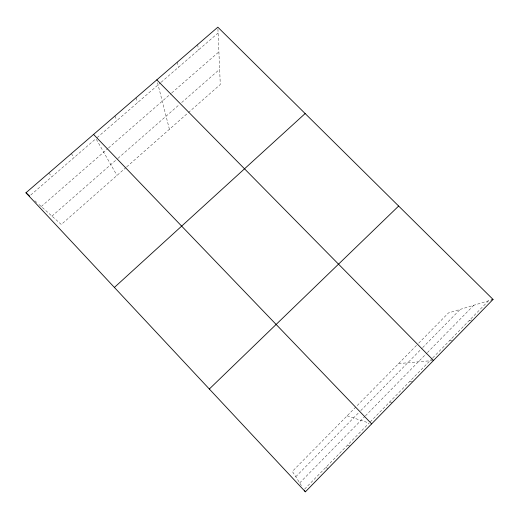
<?xml version="1.0" encoding="UTF-8"?>
<svg xmlns="http://www.w3.org/2000/svg" width="519" height="519" viewBox="0 0 519 519"><rect width="100%" height="100%" fill="white"/><g stroke="black" fill="none" stroke-linecap="round" stroke-linejoin="round"><path stroke-width="0.39" stroke-dasharray="2.6 1.95" d="M304.601 489.132L369.126 423.05M370.235 421.908L432.171 358.48M432.736 357.902L488.483 300.812M299.71 482.93L364.857 416.426M365.408 415.862L426.832 353.154M427.403 352.576L473.73 305.282M416.498 345.401L292.353 471.421L301.442 485.641M418.716 343.156L448.474 312.944L491.525 299.885M295.759 476.753L358.538 412.865M360.75 410.613L422.129 348.152M422.68 347.587L460.217 309.382M126.117 167.41L61.294 224.487L37.751 203.377M126.72 166.878L187.748 113.148M188.352 112.617L220.29 84.5L217.87 27.909M51.978 216.131L117.404 158.827M118.008 158.301L179.302 104.617M181.708 102.509L219.641 69.293M41.261 206.517L107.881 148.525M108.477 148.006L171.192 93.407M171.789 92.888L218.895 51.887M30.783 194.988L95.957 138.625M97.15 137.587L160.546 82.768M161.156 82.236L218.084 33.008M469.202 320.56L472.738 319.691M449.681 340.548L452.815 340.003M398.592 363.585L432.788 360.536M409.906 381.283L413.15 381.335M389.646 402.037L392.539 402.472M347.12 415.829L368.386 422.803M347.717 444.978L349.864 446.223M34.831 200.749L37.167 202.851M326.023 467.197L327.774 468.865M48.773 173.093L51.971 176.661M71.311 153.643L74.1 157.523M96.339 139.3L116.989 175.448M114.9 116.022L116.911 120.499M135.978 97.832L137.626 102.587M157.542 82.729L169.408 129.296M177.394 62.092L178.322 67.392M197.733 44.537L198.316 50.096"/><path stroke-width="0.78" d="M305.386 491.817L493.05 299.424L217.837 27.183L25.95 192.789L305.386 491.817L304.711 490.76M209.326 389.016L398.65 206.043M114.394 287.435L305.146 113.551M491.525 299.885L493.05 299.424M25.95 192.789L29.57 196.033M156.809 79.855L433.501 360.471M93.563 134.434L371.656 423.874"/></g></svg>
